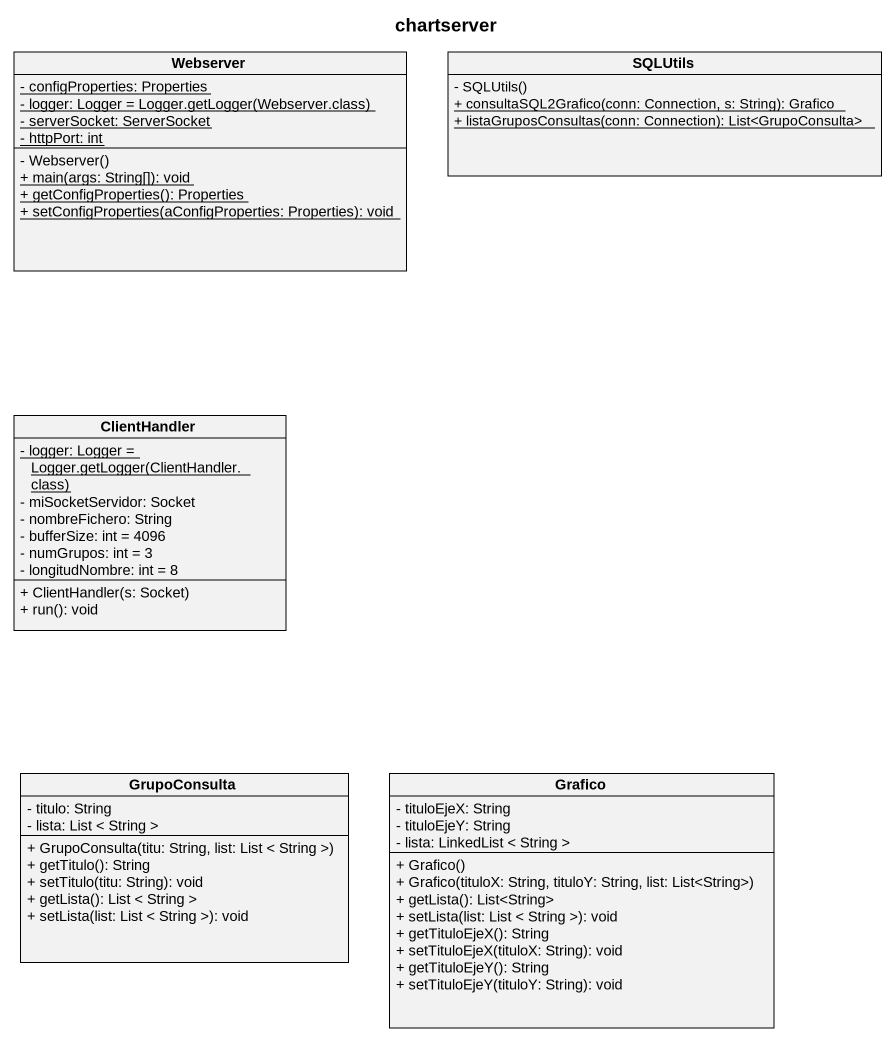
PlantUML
@startuml
title chartserver
hide circle
hide empty members
skinparam classAttributeIconSize 0
class Webserver {
  {static} - configProperties: Properties
  {static} {field} - logger: Logger = Logger.getLogger(Webserver.class)
  {static} - serverSocket: ServerSocket
  {static} - httpPort: int
  - Webserver()
  {static} + main(args: String[]): void
  {static} + getConfigProperties(): Properties
  {static} + setConfigProperties(aConfigProperties: Properties): void
}
class SQLUtils {
  - SQLUtils()
  {static} + consultaSQL2Grafico(conn: Connection, s: String): Grafico
  {static} + listaGruposConsultas(conn: Connection): List<GrupoConsulta>
}
class ClientHandler {
  {static} {field} - logger: Logger = Logger.getLogger(ClientHandler.class)
  - miSocketServidor: Socket
  - nombreFichero: String
  - bufferSize: int = 4096
  - numGrupos: int = 3
  - longitudNombre: int = 8
  + ClientHandler(s: Socket)
  + run(): void
}
class GrupoConsulta {
  - titulo: String
  - lista: List < String >
  + GrupoConsulta(titu: String, list: List < String >)
  + getTitulo(): String
  + setTitulo(titu: String): void
  + getLista(): List < String >
  + setLista(list: List < String >): void
}
class Grafico {
  - tituloEjeX: String
  - tituloEjeY: String
  - lista: LinkedList < String >
  + Grafico()
  + Grafico(tituloX: String, tituloY: String, list: List<String>)
  + getLista(): List<String>
  + setLista(list: List < String >): void
  + getTituloEjeX(): String
  + setTituloEjeX(tituloX: String): void
  + getTituloEjeY(): String
  + setTituloEjeY(tituloY: String): void
}
@enduml
